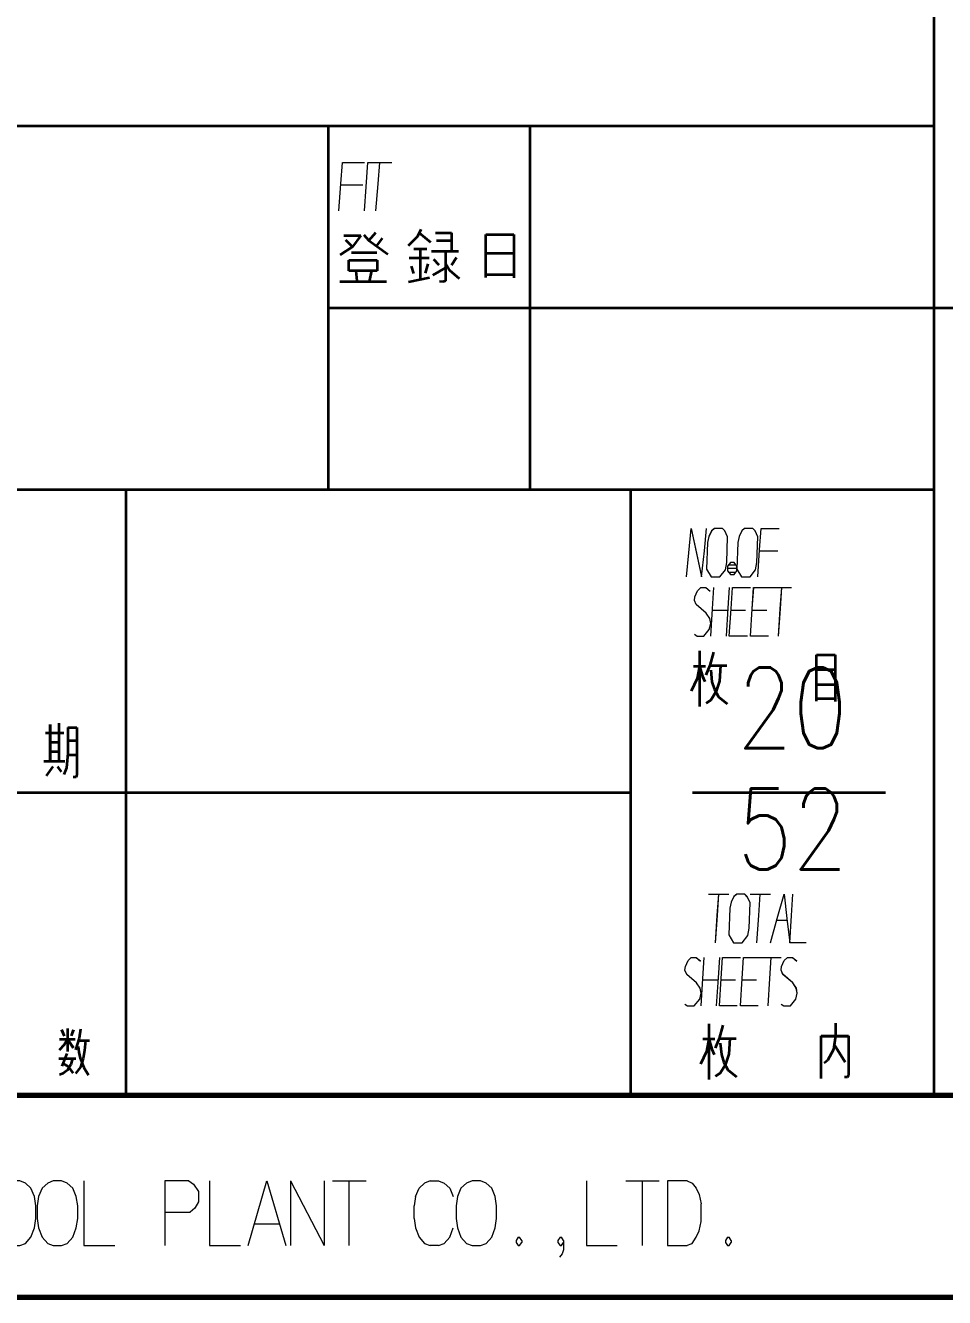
# Model space of a CAD drawing. Header units: millimetres. Extents: x 1333 to 104182, y -62616 to -5704.
# Drawn here: x 45139.5 to 45230.5, y -62590.8 to -62464.9 of the extents above; entities that cross this region are included whole.
import ezdxf
from ezdxf.enums import TextEntityAlignment as Align

# ---------------------------------------------------------------- set-up
doc = ezdxf.new("R2010")
doc.units = ezdxf.units.MM
doc.header["$LTSCALE"] = 0.5
for name, color, linetype in [('08', 1, 'Continuous'), ('11', 3, 'Continuous'), ('SHM_LABEL', 40, 'Continuous')]:
    doc.layers.add(name, color=color, linetype=linetype)
doc.styles.add('KAI', font='simplex.shx', dxfattribs={"width": 0.8, "bigfont": 'extfont.shx'})

# ---------------------------------------------------------------- blocks, each defined once
blk = doc.blocks.new('A$C32A078D3')
at = {"color": 7, "lineweight": 13}
for points in [[(-70.689, 5.774), (-70.965, 5.67), (-71.242, 5.412), (-71.415, 4.999), (-71.484, 4.535), (-71.484, 3.916), (-71.415, 3.451), (-71.242, 2.986), (-70.965, 2.677), (-70.689, 2.574), (-70.274, 2.574), (-69.997, 2.677), (-69.72, 2.986), (-69.548, 3.451), (-69.478, 3.916), (-69.478, 4.535), (-69.548, 4.999), (-69.72, 5.412), (-69.997, 5.67), (-70.274, 5.774)], [(-68.614, 5.774), (-68.891, 5.67), (-69.167, 5.412), (-69.34, 4.999), (-69.409, 4.535), (-69.409, 3.916), (-69.34, 3.451), (-69.167, 2.986), (-68.891, 2.677), (-68.614, 2.574), (-68.199, 2.574), (-67.922, 2.677), (-67.646, 2.986), (-67.473, 3.451), (-67.404, 3.916), (-67.404, 4.535), (-67.473, 4.999), (-67.646, 5.412), (-67.922, 5.67), (-68.199, 5.774)], [(-47.865, 5.774), (-48.142, 5.67), (-48.419, 5.412), (-48.592, 4.999), (-48.661, 4.535), (-48.661, 3.916), (-48.592, 3.451), (-48.419, 2.986), (-48.142, 2.677), (-47.865, 2.574), (-47.451, 2.574), (-47.174, 2.677), (-46.897, 2.986), (-46.724, 3.451), (-46.655, 3.916), (-46.655, 4.535), (-46.724, 4.999), (-46.897, 5.412), (-47.174, 5.67), (-47.451, 5.774)]]:
    blk.add_lwpolyline(points, close=True, dxfattribs=at)
for points in [[(-67.092, 5.774), (-67.092, 2.574), (-65.571, 2.574)], [(-61.905, 5.774), (-63.081, 5.774)], [(-63.081, 5.774), (-63.081, 2.574)], [(-61.905, 5.774), (-61.663, 5.619), (-61.421, 5.257), (-61.421, 4.741), (-61.594, 4.432), (-61.836, 4.225)], [(-60.868, 5.774), (-60.868, 2.574), (-59.346, 2.574)], [(-58.966, 2.574), (-58.032, 5.774), (-57.099, 2.574)], [(-56.856, 5.774), (-56.856, 2.574)], [(-56.856, 5.774), (-55.197, 2.574)], [(-55.197, 5.774), (-55.197, 2.574)], [(-54.782, 5.774), (-53.122, 5.774)], [(-53.952, 2.574), (-53.952, 5.774)], [(-50.494, 5.412), (-50.217, 5.67)], [(-49.94, 5.774), (-50.217, 5.67)], [(-49.94, 5.774), (-49.525, 5.774)], [(-49.525, 5.774), (-49.249, 5.67), (-48.972, 5.412), (-48.799, 4.999)], [(-42.194, 5.774), (-42.194, 2.574), (-40.673, 2.574)], [(-40.258, 5.774), (-38.598, 5.774)], [(-39.428, 2.574), (-39.428, 5.774)], [(-37.215, 5.774), (-38.183, 5.774), (-38.183, 2.574)], [(-37.215, 5.774), (-36.973, 5.67), (-36.765, 5.412), (-36.627, 5.103), (-36.523, 4.638)], [(-50.667, 4.999), (-50.494, 5.412)], [(-50.667, 4.999), (-50.736, 4.535)], [(-50.736, 3.916), (-50.736, 4.535)], [(-36.523, 3.761), (-36.523, 4.638)], [(-63.081, 4.225), (-61.836, 4.225)], [(-50.736, 3.916), (-50.667, 3.451)], [(-58.655, 3.657), (-57.41, 3.657)], [(-50.667, 3.451), (-50.494, 2.986)], [(-49.525, 2.574), (-49.249, 2.677), (-48.972, 2.986), (-48.799, 3.451)], [(-37.249, 2.574), (-36.973, 2.677), (-36.765, 2.986), (-36.627, 3.296), (-36.523, 3.761)], [(-50.494, 2.986), (-50.217, 2.677)], [(-50.217, 2.677), (-49.94, 2.574)], [(-49.525, 2.574), (-49.94, 2.574)], [(-45.583, 2.986), (-45.687, 2.832)], [(-45.687, 2.832), (-45.687, 2.728)], [(-45.687, 2.728), (-45.583, 2.574)], [(-45.583, 2.986), (-45.514, 2.986)], [(-45.583, 2.574), (-45.514, 2.574)], [(-45.41, 2.832), (-45.514, 2.986)], [(-45.514, 2.574), (-45.41, 2.728)], [(-45.41, 2.832), (-45.41, 2.728)], [(-43.508, 2.986), (-43.612, 2.832)], [(-43.612, 2.832), (-43.612, 2.728)], [(-43.612, 2.728), (-43.508, 2.574)], [(-43.508, 2.986), (-43.439, 2.986)], [(-43.508, 2.574), (-43.439, 2.574)], [(-43.335, 2.832), (-43.439, 2.986)], [(-43.439, 2.574), (-43.335, 2.728)], [(-43.335, 2.832), (-43.335, 2.367)], [(-38.183, 2.574), (-37.215, 2.574)], [(-35.209, 2.986), (-35.313, 2.832)], [(-35.313, 2.832), (-35.313, 2.728)], [(-35.313, 2.728), (-35.209, 2.574)], [(-35.209, 2.986), (-35.14, 2.986)], [(-35.209, 2.574), (-35.14, 2.574)], [(-35.036, 2.832), (-35.14, 2.986)], [(-35.14, 2.574), (-35.036, 2.728)], [(-35.036, 2.832), (-35.036, 2.728)], [(-43.335, 2.367), (-43.405, 2.161), (-43.543, 2.006)]]:
    blk.add_lwpolyline(points, dxfattribs=at)
blk = doc.blocks.new('999')
at = {"color": 7, "lineweight": 35}
for p, q in [((75849.98, -11451.12), (75849.98, -11913.12)), ((75849.98, -11769.12), (75474.98, -11769.12)), ((75759.98, -11796.12), (75854.48, -11796.12)), ((75804.98, -11823.12), (75475.51, -11823.12)), ((75729.98, -11913.12), (75729.98, -11823.12)), ((75804.98, -11913.12), (75804.98, -11823.12)), ((75684.98, -11868.12), (75804.98, -11868.12)), ((75894.98, -11913.12), (75114.98, -11913.12))]:
    blk.add_line(p, q, dxfattribs=at)
at = {"color": 7, "lineweight": 35, "ltscale": 0.45}
for p, q in [((75759.98, -11769.12), (75759.98, -11823.12)), ((75789.98, -11769.12), (75789.98, -11823.12))]:
    blk.add_line(p, q, dxfattribs=at)
at = {"color": 7, "lineweight": 35, "ltscale": 0.020947}
for p, q in [((75762.33, -11785.36), (75764.84, -11785.36)), ((75816.71, -11849.24), (75819.22, -11849.24)), ((75818.11, -11904.64), (75820.62, -11904.64))]:
    blk.add_line(p, q, dxfattribs=at)
at = {"color": 7, "lineweight": 35, "ltscale": 0.017522}
blk.add_line((75764.84, -11785.36), (75763.61, -11787.06), dxfattribs=at)
at = {"color": 7, "lineweight": 35, "ltscale": 0.008882}
blk.add_line((75765.31, -11785.28), (75766.03, -11786.08), dxfattribs=at)
at = {"color": 7, "lineweight": 35, "ltscale": 0.012369}
blk.add_line((75767.04, -11784.99), (75766.03, -11786.08), dxfattribs=at)
at = {"color": 7, "lineweight": 35, "ltscale": 0.009849}
blk.add_line((75773.77, -11784.47), (75773.25, -11785.53), dxfattribs=at)
at = {"color": 7, "lineweight": 35, "ltscale": 0.018018}
blk.add_line((75773.51, -11784.99), (75775.19, -11786.35), dxfattribs=at)
at = {"color": 7, "lineweight": 35, "ltscale": 0.019714}
blk.add_line((75775.93, -11784.99), (75778.3, -11784.99), dxfattribs=at)
at = {"color": 7, "lineweight": 35, "ltscale": 0.022021}
blk.add_line((75778.3, -11784.99), (75778.3, -11787.63), dxfattribs=at)
at = {"color": 7, "lineweight": 35, "ltscale": 0.052899}
blk.add_line((75783.4, -11791.58), (75783.4, -11785.23), dxfattribs=at)
at = {"color": 7, "lineweight": 35, "ltscale": 0.034705}
for p, q in [((75783.4, -11785.23), (75787.57, -11785.23)), ((75783.4, -11788), (75787.57, -11788)), ((75783.4, -11791.16), (75787.57, -11791.16))]:
    blk.add_line(p, q, dxfattribs=at)
at = {"color": 7, "lineweight": 35, "ltscale": 0.053516}
blk.add_line((75787.57, -11785.23), (75787.57, -11791.66), dxfattribs=at)
at = {"color": 7, "lineweight": 35, "ltscale": 0.018302}
blk.add_line((75763.61, -11787.06), (75761.76, -11788.25), dxfattribs=at)
at = {"color": 7, "lineweight": 35, "ltscale": 0.012214}
blk.add_line((75762.58, -11786.03), (75763.61, -11787.06), dxfattribs=at)
at = {"color": 7, "lineweight": 35, "ltscale": 0.029104}
blk.add_line((75766.03, -11786.08), (75768.84, -11788.15), dxfattribs=at)
at = {"color": 7, "lineweight": 35, "ltscale": 0.011868}
blk.add_line((75768.02, -11785.78), (75767.17, -11786.92), dxfattribs=at)
at = {"color": 7, "lineweight": 35, "ltscale": 0.015988}
blk.add_line((75773.25, -11785.53), (75771.89, -11786.89), dxfattribs=at)
at = {"color": 7, "lineweight": 35, "ltscale": 0.016016}
blk.add_line((75772.73, -11787.33), (75774.65, -11787.33), dxfattribs=at)
at = {"color": 7, "lineweight": 35, "ltscale": 0.037256}
blk.add_line((75773.64, -11787.33), (75773.64, -11791.81), dxfattribs=at)
at = {"color": 7, "lineweight": 35, "ltscale": 0.018274}
for p, q in [((75776.11, -11786.12), (75778.3, -11786.12)), ((75721.32, -11862.26), (75721.11, -11864.44))]:
    blk.add_line(p, q, dxfattribs=at)
at = {"color": 7, "lineweight": 35, "ltscale": 0.013379}
blk.add_line((75763.05, -11790.62), (75763.05, -11789.01), dxfattribs=at)
at = {"color": 7, "lineweight": 35, "ltscale": 0.03512}
for p, q in [((75763.05, -11789.01), (75767.26, -11789.01)), ((75767.26, -11790.59), (75763.05, -11790.59))]:
    blk.add_line(p, q, dxfattribs=at)
at = {"color": 7, "lineweight": 35, "ltscale": 0.031433}
blk.add_line((75763.44, -11787.88), (75767.21, -11787.88), dxfattribs=at)
at = {"color": 7, "lineweight": 35, "ltscale": 0.013174}
blk.add_line((75767.26, -11789.01), (75767.26, -11790.59), dxfattribs=at)
at = {"color": 7, "lineweight": 35, "ltscale": 0.024854}
blk.add_line((75772.02, -11788.69), (75775, -11788.69), dxfattribs=at)
at = {"color": 7, "lineweight": 35, "ltscale": 0.033472}
blk.add_line((75775.34, -11787.68), (75779.36, -11787.68), dxfattribs=at)
at = {"color": 7, "lineweight": 35, "ltscale": 0.009605}
blk.add_line((75775.64, -11788.87), (75776.43, -11789.71), dxfattribs=at)
at = {"color": 7, "lineweight": 35, "ltscale": 0.036639}
blk.add_line((75777.44, -11787.68), (75777.44, -11792.08), dxfattribs=at)
at = {"color": 7, "lineweight": 35, "ltscale": 0.011126}
blk.add_line((75779.04, -11788.64), (75778.3, -11789.76), dxfattribs=at)
at = {"color": 7, "lineweight": 35, "ltscale": 0.012615}
blk.add_line((75764.08, -11790.59), (75764.23, -11792.1), dxfattribs=at)
at = {"color": 7, "lineweight": 35, "ltscale": 0.013483}
blk.add_line((75766.45, -11790.59), (75766.1, -11792.18), dxfattribs=at)
at = {"color": 7, "lineweight": 35, "ltscale": 0.009505}
blk.add_line((75772.31, -11789.9), (75772.66, -11790.99), dxfattribs=at)
at = {"color": 7, "lineweight": 35, "ltscale": 0.012185}
blk.add_line((75774.8, -11789.56), (75774.41, -11790.97), dxfattribs=at)
at = {"color": 7, "lineweight": 35, "ltscale": 0.018228}
blk.add_line((75775.54, -11791.24), (75777.44, -11790.15), dxfattribs=at)
at = {"color": 7, "lineweight": 35, "ltscale": 0.010128}
blk.add_line((75777.44, -11789.46), (75778.03, -11790.52), dxfattribs=at)
at = {"color": 7, "lineweight": 35, "ltscale": 0.015901}
blk.add_line((75778.03, -11790.52), (75779.48, -11791.76), dxfattribs=at)
at = {"color": 7, "lineweight": 35, "ltscale": 0.057703}
blk.add_line((75761.72, -11792.18), (75768.64, -11792.18), dxfattribs=at)
at = {"color": 7, "lineweight": 35, "ltscale": 0.026672}
blk.add_line((75771.92, -11792.25), (75775.05, -11791.58), dxfattribs=at)
at = {"color": 7, "lineweight": 35, "ltscale": 0.004742}
blk.add_line((75777.09, -11792.25), (75776.53, -11792.2), dxfattribs=at)
at = {"color": 7, "lineweight": 35, "ltscale": 0.003221}
blk.add_line((75777.44, -11792.08), (75777.09, -11792.25), dxfattribs=at)
at = {"color": 7, "lineweight": 35, "ltscale": 0.375}
blk.add_line((75849.98, -11823.12), (75804.98, -11823.12), dxfattribs=at)
at = {"color": 7, "lineweight": 35, "ltscale": 0.068576}
for p, q in [((75815.15, -11847.08), (75815.15, -11855.31)), ((75816.55, -11902.48), (75816.55, -11910.71))]:
    blk.add_line(p, q, dxfattribs=at)
at = {"color": 7, "lineweight": 35, "ltscale": 0.017161}
blk.add_line((75817.24, -11847.25), (75816.71, -11849.24), dxfattribs=at)
at = {"color": 7, "lineweight": 35, "ltscale": 0.023145}
for p, q in [((75832.56, -11847.65), (75835.34, -11847.65)), ((75832.56, -11849.81), (75835.34, -11849.81)), ((75832.56, -11852.07), (75835.34, -11852.07)), ((75832.56, -11854.13), (75835.34, -11854.13))]:
    blk.add_line(p, q, dxfattribs=at)
at = {"color": 7, "lineweight": 35, "ltscale": 0.057181}
blk.add_line((75832.56, -11854.51), (75832.56, -11847.65), dxfattribs=at)
at = {"color": 7, "lineweight": 35, "ltscale": 0.057581}
blk.add_line((75835.34, -11847.65), (75835.34, -11854.56), dxfattribs=at)
at = {"color": 7, "lineweight": 35, "ltscale": 0.014966}
for p, q in [((75814.27, -11849.31), (75816.06, -11849.31)), ((75815.66, -11904.71), (75817.46, -11904.71))]:
    blk.add_line(p, q, dxfattribs=at)
at = {"color": 7, "lineweight": 35, "ltscale": 0.015843}
for p, q in [((75815.15, -11849.31), (75814.82, -11851.18)), ((75816.55, -11904.71), (75816.21, -11906.58))]:
    blk.add_line(p, q, dxfattribs=at)
at = {"color": 7, "lineweight": 35, "ltscale": 0.013344}
blk.add_line((75815.15, -11849.31), (75815.61, -11850.84), dxfattribs=at)
at = {"color": 7, "lineweight": 35, "ltscale": 0.012994}
blk.add_line((75816.71, -11849.24), (75816.11, -11850.68), dxfattribs=at)
at = {"color": 7, "lineweight": 35, "ltscale": 0.019431}
for p, q in [((75818.27, -11849.24), (75818.12, -11851.56)), ((75819.66, -11904.64), (75819.52, -11906.97))]:
    blk.add_line(p, q, dxfattribs=at)
at = {"color": 7, "lineweight": 35, "ltscale": 0.017255}
for p, q in [((75814.82, -11851.18), (75813.93, -11853.05)), ((75816.21, -11906.58), (75815.33, -11908.46))]:
    blk.add_line(p, q, dxfattribs=at)
at = {"color": 7, "lineweight": 35, "ltscale": 0.006882}
blk.add_line((75815.61, -11850.84), (75815.97, -11851.59), dxfattribs=at)
at = {"color": 7, "lineweight": 35, "ltscale": 0.014287}
blk.add_line((75816.83, -11849.93), (75817.02, -11851.64), dxfattribs=at)
at = {"color": 7, "lineweight": 35, "ltscale": 0.01408}
for p, q in [((75818.12, -11851.56), (75817.6, -11853.17)), ((75819.52, -11906.97), (75819, -11908.58))]:
    blk.add_line(p, q, dxfattribs=at)
at = {"color": 7, "lineweight": 35, "ltscale": 0.01189}
for p, q in [((75817.6, -11853.17), (75816.83, -11854.37)), ((75819, -11908.58), (75818.23, -11909.78))]:
    blk.add_line(p, q, dxfattribs=at)
at = {"color": 7, "lineweight": 35, "ltscale": 0.010301}
blk.add_line((75817.02, -11851.64), (75817.4, -11852.81), dxfattribs=at)
at = {"color": 7, "lineweight": 35, "ltscale": 0.010289}
for p, q in [((75817.4, -11852.81), (75818, -11853.89)), ((75818.8, -11908.22), (75819.4, -11909.3))]:
    blk.add_line(p, q, dxfattribs=at)
at = {"color": 7, "lineweight": 35, "ltscale": 0.006873}
for p, q in [((75816.83, -11854.37), (75816.16, -11854.85)), ((75818.23, -11909.78), (75817.56, -11910.26))]:
    blk.add_line(p, q, dxfattribs=at)
at = {"color": 7, "lineweight": 35, "ltscale": 0.013902}
for p, q in [((75818, -11853.89), (75819.3, -11854.95)), ((75819.4, -11909.3), (75820.69, -11910.35))]:
    blk.add_line(p, q, dxfattribs=at)
at = {"color": 7, "lineweight": 35, "ltscale": 0.045142}
blk.add_line((75718.65, -11857.99), (75718.65, -11863.41), dxfattribs=at)
at = {"color": 7, "lineweight": 35, "ltscale": 0.046893}
blk.add_line((75719.98, -11857.81), (75719.98, -11863.44), dxfattribs=at)
at = {"color": 7, "lineweight": 35, "ltscale": 0.011035}
for p, q in [((75721.32, -11858.44), (75722.64, -11858.44)), ((75721.32, -11860.38), (75722.64, -11860.38))]:
    blk.add_line(p, q, dxfattribs=at)
at = {"color": 7, "lineweight": 35, "ltscale": 0.031802}
blk.add_line((75721.32, -11858.44), (75721.32, -11862.26), dxfattribs=at)
at = {"color": 7, "lineweight": 35, "ltscale": 0.058078}
blk.add_line((75722.64, -11858.44), (75722.64, -11865.41), dxfattribs=at)
at = {"color": 7, "lineweight": 35, "ltscale": 0.022729}
blk.add_line((75717.98, -11859.23), (75720.7, -11859.23), dxfattribs=at)
at = {"color": 7, "lineweight": 35, "ltscale": 0.011023}
for p, q in [((75718.65, -11860.62), (75719.98, -11860.62)), ((75718.65, -11862.02), (75719.98, -11862.02))]:
    blk.add_line(p, q, dxfattribs=at)
at = {"color": 7, "lineweight": 35, "ltscale": 0.011206}
blk.add_line((75721.29, -11862.48), (75722.64, -11862.48), dxfattribs=at)
at = {"color": 7, "lineweight": 35, "ltscale": 0.025818}
blk.add_line((75717.75, -11863.44), (75720.85, -11863.44), dxfattribs=at)
at = {"color": 7, "lineweight": 35, "ltscale": 0.014197}
blk.add_line((75719.07, -11864.23), (75718.09, -11865.62), dxfattribs=at)
at = {"color": 7, "lineweight": 35, "ltscale": 0.007705}
blk.add_line((75719.75, -11864.26), (75720.3, -11865.01), dxfattribs=at)
at = {"color": 7, "lineweight": 35, "ltscale": 0.008758}
blk.add_line((75721.11, -11864.44), (75720.7, -11865.41), dxfattribs=at)
at = {"color": 7, "lineweight": 35, "ltscale": 0.003796}
blk.add_line((75722.53, -11865.82), (75722.07, -11865.82), dxfattribs=at)
at = {"color": 7, "lineweight": 35, "ltscale": 0.003533}
blk.add_line((75722.64, -11865.41), (75722.53, -11865.82), dxfattribs=at)
at = {"color": 7, "lineweight": 35, "ltscale": 0.239099}
blk.add_line((75814.11, -11868.12), (75842.8, -11868.12), dxfattribs=at)
at = {"color": 7, "lineweight": 35, "ltscale": 0.016013}
blk.add_line((75835.39, -11902.35), (75835.39, -11904.27), dxfattribs=at)
at = {"color": 7, "lineweight": 35, "ltscale": 0.008164}
blk.add_line((75720.35, -11903.33), (75720.74, -11904.23), dxfattribs=at)
at = {"color": 7, "lineweight": 35, "ltscale": 0.028311}
blk.add_line((75721.25, -11903.17), (75721.25, -11906.57), dxfattribs=at)
at = {"color": 7, "lineweight": 35, "ltscale": 0.0079}
blk.add_line((75722.12, -11903.36), (75721.78, -11904.24), dxfattribs=at)
at = {"color": 7, "lineweight": 35, "ltscale": 0.011243}
blk.add_line((75723.18, -11903.26), (75722.98, -11904.6), dxfattribs=at)
at = {"color": 7, "lineweight": 35, "ltscale": 0.017167}
blk.add_line((75818.63, -11902.65), (75818.11, -11904.64), dxfattribs=at)
at = {"color": 7, "lineweight": 35, "ltscale": 0.034058}
blk.add_line((75833.23, -11904.27), (75837.32, -11904.27), dxfattribs=at)
at = {"color": 7, "lineweight": 35, "ltscale": 0.052502}
blk.add_line((75833.23, -11910.57), (75833.23, -11904.27), dxfattribs=at)
at = {"color": 7, "lineweight": 35, "ltscale": 0.017097}
blk.add_line((75835.39, -11904.27), (75835.06, -11906.29), dxfattribs=at)
at = {"color": 7, "lineweight": 35, "ltscale": 0.048779}
blk.add_line((75837.32, -11904.27), (75837.32, -11910.12), dxfattribs=at)
at = {"color": 7, "lineweight": 35, "ltscale": 0.009044}
blk.add_line((75720.77, -11905.58), (75720.03, -11906.37), dxfattribs=at)
at = {"color": 7, "lineweight": 35, "ltscale": 0.019482}
blk.add_line((75720.07, -11904.74), (75722.41, -11904.74), dxfattribs=at)
at = {"color": 7, "lineweight": 35, "ltscale": 0.008049}
blk.add_line((75721.25, -11904.74), (75720.77, -11905.58), dxfattribs=at)
at = {"color": 7, "lineweight": 35, "ltscale": 0.012939}
blk.add_line((75721.25, -11904.74), (75722.12, -11906.03), dxfattribs=at)
at = {"color": 7, "lineweight": 35, "ltscale": 0.015129}
blk.add_line((75722.98, -11904.6), (75722.46, -11906.34), dxfattribs=at)
at = {"color": 7, "lineweight": 35, "ltscale": 0.007281}
blk.add_line((75722.84, -11905.82), (75722.94, -11906.69), dxfattribs=at)
at = {"color": 7, "lineweight": 35, "ltscale": 0.01366}
blk.add_line((75722.88, -11904.95), (75724.52, -11904.95), dxfattribs=at)
at = {"color": 7, "lineweight": 35, "ltscale": 0.012385}
blk.add_line((75723.93, -11904.95), (75723.77, -11906.43), dxfattribs=at)
at = {"color": 7, "lineweight": 35, "ltscale": 0.013341}
blk.add_line((75816.55, -11904.71), (75817, -11906.25), dxfattribs=at)
at = {"color": 7, "lineweight": 35, "ltscale": 0.006887}
blk.add_line((75817, -11906.25), (75817.36, -11906.99), dxfattribs=at)
at = {"color": 7, "lineweight": 35, "ltscale": 0.012989}
blk.add_line((75818.11, -11904.64), (75817.51, -11906.08), dxfattribs=at)
at = {"color": 7, "lineweight": 35, "ltscale": 0.014284}
blk.add_line((75818.23, -11905.34), (75818.42, -11907.04), dxfattribs=at)
at = {"color": 7, "lineweight": 35, "ltscale": 0.015369}
blk.add_line((75835.06, -11906.29), (75834.21, -11907.93), dxfattribs=at)
at = {"color": 7, "lineweight": 35, "ltscale": 0.025794}
blk.add_line((75835.18, -11905.54), (75836.82, -11908.17), dxfattribs=at)
at = {"color": 7, "lineweight": 35, "ltscale": 0.021021}
blk.add_line((75719.95, -11907.62), (75722.47, -11907.62), dxfattribs=at)
at = {"color": 7, "lineweight": 35, "ltscale": 0.017013}
blk.add_line((75721.16, -11906.85), (75720.43, -11908.76), dxfattribs=at)
at = {"color": 7, "lineweight": 35, "ltscale": 0.007527}
blk.add_line((75721.99, -11907.62), (75721.75, -11908.49), dxfattribs=at)
at = {"color": 7, "lineweight": 35, "ltscale": 0.007429}
blk.add_line((75722.94, -11906.69), (75723.14, -11907.56), dxfattribs=at)
at = {"color": 7, "lineweight": 35, "ltscale": 0.012408}
blk.add_line((75723.14, -11907.56), (75723.7, -11908.94), dxfattribs=at)
at = {"color": 7, "lineweight": 35, "ltscale": 0.011169}
blk.add_line((75723.56, -11907.61), (75723.18, -11908.9), dxfattribs=at)
at = {"color": 7, "lineweight": 35, "ltscale": 0.009991}
blk.add_line((75723.77, -11906.43), (75723.56, -11907.61), dxfattribs=at)
at = {"color": 7, "lineweight": 35, "ltscale": 0.010304}
blk.add_line((75818.42, -11907.04), (75818.8, -11908.22), dxfattribs=at)
at = {"color": 7, "lineweight": 35, "ltscale": 0.005232}
blk.add_line((75834.21, -11907.93), (75833.71, -11908.3), dxfattribs=at)
at = {"color": 7, "lineweight": 35, "ltscale": 0.004694}
blk.add_line((75720.58, -11909.86), (75720.06, -11910.06), dxfattribs=at)
at = {"color": 7, "lineweight": 35, "ltscale": 0.007101}
blk.add_line((75721.27, -11909.35), (75720.58, -11909.86), dxfattribs=at)
at = {"color": 7, "lineweight": 35, "ltscale": 0.007352}
blk.add_line((75720.59, -11908.33), (75721.33, -11908.82), dxfattribs=at)
at = {"color": 7, "lineweight": 35, "ltscale": 0.00816}
blk.add_line((75721.75, -11908.49), (75721.27, -11909.35), dxfattribs=at)
at = {"color": 7, "lineweight": 35, "ltscale": 0.009949}
blk.add_line((75721.33, -11908.82), (75722.05, -11909.76), dxfattribs=at)
at = {"color": 7, "lineweight": 35, "ltscale": 0.010044}
blk.add_line((75723.18, -11908.9), (75722.46, -11909.86), dxfattribs=at)
at = {"color": 7, "lineweight": 35, "ltscale": 0.011303}
blk.add_line((75723.7, -11908.94), (75724.39, -11910.11), dxfattribs=at)
at = {"color": 7, "lineweight": 35, "ltscale": 0.002398}
blk.add_line((75837.32, -11910.12), (75837.18, -11910.37), dxfattribs=at)
at = {"color": 7, "lineweight": 35, "ltscale": 0.003748}
blk.add_line((75837.18, -11910.37), (75836.73, -11910.37), dxfattribs=at)
at = {"color": 7, "lineweight": 70}
for p, q in [((75894.98, -11913.12), (73476.98, -11913.12)), ((75924.98, -11943.12), (73401.98, -11943.12))]:
    blk.add_line(p, q, dxfattribs=at)
at = {"color": 7, "lineweight": 35, "ltscale": 0.175}
blk.add_line((75849.98, -11913.12), (75870.98, -11913.12), dxfattribs=at)
at = {"color": 7, "lineweight": 13}
for points in [[(75761.57, -11781.72), (75761.89, -11777.67), (75762.14, -11774.52), (75765.38, -11774.52)], [(75765.38, -11781.72), (75765.63, -11778.12), (75765.87, -11774.52)], [(75765.87, -11774.52), (75769.44, -11774.52)], [(75767.09, -11781.72), (75767.41, -11777.67), (75767.66, -11774.52)], [(75761.89, -11777.85), (75765.14, -11777.85)], [(75813.24, -11836.08), (75813.58, -11832.48), (75813.92, -11828.88), (75814.73, -11832.57), (75815.48, -11836.08), (75815.89, -11832.21), (75816.23, -11828.88)], [(75823.84, -11836.08), (75824.11, -11832.03), (75824.31, -11828.88), (75827.03, -11828.88)], [(75824.11, -11832.21), (75826.83, -11832.21)], [(75819.49, -11834.28), (75820.58, -11834.28)], [(75820.71, -11834.82), (75819.35, -11834.82)], [(75819.49, -11835.36), (75820.58, -11835.36)], [(75814.41, -11844.6), (75814.81, -11844.87), (75815.82, -11844.87), (75816.63, -11843.88), (75816.83, -11842.98), (75816.7, -11842.26), (75816.16, -11841.45), (75814.68, -11840.19), (75814.41, -11839.56), (75814.48, -11839.02), (75814.88, -11838.12), (75815.35, -11837.67), (75816.09, -11837.67), (75816.76, -11838.21)], [(75816.83, -11844.87), (75817.1, -11840.82), (75817.3, -11837.67)], [(75819.59, -11837.67), (75819.39, -11840.73), (75819.12, -11844.87)], [(75822.28, -11844.87), (75819.59, -11844.87), (75819.86, -11840.82), (75820.06, -11837.67), (75822.75, -11837.67)], [(75825.44, -11844.87), (75822.75, -11844.87), (75823.02, -11840.82), (75823.22, -11837.67), (75825.91, -11837.67)], [(75825.91, -11837.67), (75828.86, -11837.67)], [(75826.92, -11844.87), (75827.18, -11840.82), (75827.39, -11837.67)], [(75817.1, -11841), (75819.39, -11841)], [(75819.86, -11841), (75822.01, -11841)], [(75823.02, -11841), (75825.17, -11841)], [(75816.52, -11883.21), (75819.53, -11883.21)], [(75817.55, -11890.41), (75817.82, -11886.36), (75818.03, -11883.21)], [(75822.68, -11883.21), (75825.7, -11883.21)], [(75823.71, -11890.41), (75823.98, -11886.36), (75824.19, -11883.21)], [(75825.7, -11890.41), (75826.72, -11886.81), (75827.75, -11883.21), (75828.16, -11886.81), (75828.57, -11890.41)], [(75831.04, -11890.41), (75828.57, -11890.41), (75828.85, -11886.36), (75829.05, -11883.21)], [(75826.66, -11887.08), (75828.16, -11887.08)], [(75813, -11899.52), (75813.4, -11899.79), (75814.4, -11899.79), (75815.2, -11898.8), (75815.4, -11897.9), (75815.26, -11897.18), (75814.73, -11896.37), (75813.27, -11895.11), (75813, -11894.48), (75813.07, -11893.94), (75813.47, -11893.04), (75813.93, -11892.59), (75814.67, -11892.59), (75815.33, -11893.13)], [(75815.4, -11899.79), (75815.66, -11895.74), (75815.86, -11892.59)], [(75818.12, -11892.59), (75817.92, -11895.65), (75817.66, -11899.79)], [(75820.78, -11899.79), (75818.12, -11899.79), (75818.39, -11895.74), (75818.59, -11892.59), (75821.25, -11892.59)], [(75823.91, -11899.79), (75821.25, -11899.79), (75821.52, -11895.74), (75821.72, -11892.59), (75824.38, -11892.59)], [(75824.38, -11892.59), (75827.3, -11892.59)], [(75825.37, -11899.79), (75825.64, -11895.74), (75825.84, -11892.59)], [(75827.3, -11899.52), (75827.7, -11899.79), (75828.7, -11899.79), (75829.5, -11898.8), (75829.7, -11897.9), (75829.56, -11897.18), (75829.03, -11896.37), (75827.57, -11895.11), (75827.3, -11894.48), (75827.37, -11893.94), (75827.77, -11893.04), (75828.23, -11892.59), (75828.97, -11892.59), (75829.63, -11893.13)], [(75815.66, -11895.92), (75817.92, -11895.92)], [(75818.39, -11895.92), (75820.52, -11895.92)], [(75821.52, -11895.92), (75823.64, -11895.92)]]:
    blk.add_lwpolyline(points, dxfattribs=at)
for points in [[(75818.2, -11836.08), (75819.01, -11835), (75819.22, -11833.92), (75819.35, -11830.14), (75818.95, -11829.24), (75818.61, -11828.88), (75817.38, -11828.88), (75816.98, -11829.24), (75816.57, -11830.05), (75816.36, -11830.95), (75816.23, -11834.91), (75816.91, -11836.08)], [(75822.68, -11836.08), (75823.5, -11835), (75823.7, -11833.92), (75823.84, -11830.14), (75823.43, -11829.24), (75823.09, -11828.88), (75821.87, -11828.88), (75821.46, -11829.24), (75821.05, -11830.05), (75820.85, -11830.95), (75820.71, -11834.91), (75821.39, -11836.08)], [(75819.76, -11835.72), (75820.31, -11835.72), (75820.71, -11835.18), (75820.71, -11834.46), (75820.31, -11833.92), (75819.76, -11833.92), (75819.35, -11834.46), (75819.35, -11835.18)], [(75821.52, -11890.41), (75822.34, -11889.33), (75822.55, -11888.25), (75822.68, -11884.47), (75822.27, -11883.57), (75821.93, -11883.21), (75820.7, -11883.21), (75820.29, -11883.57), (75819.87, -11884.38), (75819.67, -11885.28), (75819.53, -11889.24), (75820.22, -11890.41)]]:
    blk.add_lwpolyline(points, close=True, dxfattribs=at)

msp = doc.modelspace()

# ---------------------------------------------------------------- linework, layer by layer
at = {"color": 7, "lineweight": 35}
for p, q in [((45229.462, -62262.825), (45229.462, -62570.825)), ((45229.462, -62474.825), (44979.462, -62474.825)), ((45169.462, -62492.825), (45232.462, -62492.825)), ((45199.462, -62510.825), (44979.819, -62510.825)), ((45149.462, -62570.825), (45149.462, -62510.825)), ((45199.462, -62570.825), (45199.462, -62510.825)), ((45119.462, -62540.825), (45199.462, -62540.825)), ((45259.462, -62570.825), (44739.462, -62570.825))]:
    msp.add_line(p, q, dxfattribs=at)
at = {"color": 7, "lineweight": 35, "ltscale": 0.45}
for p, q in [((45169.462, -62474.825), (45169.462, -62510.825)), ((45189.462, -62474.825), (45189.462, -62510.825))]:
    msp.add_line(p, q, dxfattribs=at)
at = {"color": 7, "lineweight": 35, "ltscale": 0.375}
msp.add_line((45229.462, -62510.825), (45199.462, -62510.825), dxfattribs=at)
at = {"color": 7, "lineweight": 35, "ltscale": 0.068576}
for p, q in [((45206.247, -62526.796), (45206.247, -62532.283)), ((45207.177, -62563.733), (45207.177, -62569.219))]:
    msp.add_line(p, q, dxfattribs=at)
at = {"color": 7, "lineweight": 35, "ltscale": 0.017161}
msp.add_line((45207.634, -62526.909), (45207.284, -62528.236), dxfattribs=at)
at = {"color": 7, "lineweight": 35, "ltscale": 0.014966}
for p, q in [((45205.656, -62528.284), (45206.853, -62528.284)), ((45206.586, -62565.221), (45207.784, -62565.221))]:
    msp.add_line(p, q, dxfattribs=at)
at = {"color": 7, "lineweight": 35, "ltscale": 0.015843}
for p, q in [((45206.247, -62528.284), (45206.023, -62529.532)), ((45207.177, -62565.221), (45206.954, -62566.468))]:
    msp.add_line(p, q, dxfattribs=at)
at = {"color": 7, "lineweight": 35, "ltscale": 0.013344}
msp.add_line((45206.247, -62528.284), (45206.549, -62529.308), dxfattribs=at)
at = {"color": 7, "lineweight": 35, "ltscale": 0.012994}
msp.add_line((45207.284, -62528.236), (45206.884, -62529.196), dxfattribs=at)
at = {"color": 7, "lineweight": 35, "ltscale": 0.020947}
for p, q in [((45207.284, -62528.236), (45208.96, -62528.236)), ((45208.214, -62565.173), (45209.89, -62565.173))]:
    msp.add_line(p, q, dxfattribs=at)
at = {"color": 7, "lineweight": 35, "ltscale": 0.019431}
for p, q in [((45208.321, -62528.236), (45208.225, -62529.787)), ((45209.252, -62565.173), (45209.156, -62566.724))]:
    msp.add_line(p, q, dxfattribs=at)
at = {"color": 7, "lineweight": 35, "ltscale": 0.023145}
for p, q in [((45217.849, -62527.18), (45219.701, -62527.18)), ((45217.849, -62528.62), (45219.701, -62528.62)), ((45217.849, -62530.123), (45219.701, -62530.123)), ((45217.849, -62531.499), (45219.701, -62531.499))]:
    msp.add_line(p, q, dxfattribs=at)
at = {"color": 7, "lineweight": 35, "ltscale": 0.057181}
msp.add_line((45217.849, -62531.755), (45217.849, -62527.18), dxfattribs=at)
at = {"color": 7, "lineweight": 35, "ltscale": 0.057581}
msp.add_line((45219.701, -62527.18), (45219.701, -62531.787), dxfattribs=at)
at = {"color": 7, "lineweight": 35, "ltscale": 0.017255}
for p, q in [((45206.023, -62529.532), (45205.432, -62530.779)), ((45206.954, -62566.468), (45206.363, -62567.716))]:
    msp.add_line(p, q, dxfattribs=at)
at = {"color": 7, "lineweight": 35, "ltscale": 0.006882}
msp.add_line((45206.549, -62529.308), (45206.789, -62529.804), dxfattribs=at)
at = {"color": 7, "lineweight": 35, "ltscale": 0.014287}
msp.add_line((45207.364, -62528.7), (45207.492, -62529.836), dxfattribs=at)
at = {"color": 7, "lineweight": 35, "ltscale": 0.01189}
for p, q in [((45207.879, -62530.859), (45207.364, -62531.659)), ((45208.81, -62567.796), (45208.294, -62568.596))]:
    msp.add_line(p, q, dxfattribs=at)
at = {"color": 7, "lineweight": 35, "ltscale": 0.010301}
msp.add_line((45207.492, -62529.836), (45207.747, -62530.619), dxfattribs=at)
at = {"color": 7, "lineweight": 35, "ltscale": 0.010289}
for p, q in [((45207.747, -62530.619), (45208.146, -62531.339)), ((45208.677, -62567.556), (45209.077, -62568.276))]:
    msp.add_line(p, q, dxfattribs=at)
at = {"color": 7, "lineweight": 35, "ltscale": 0.01408}
for p, q in [((45208.225, -62529.787), (45207.879, -62530.859)), ((45209.156, -62566.724), (45208.81, -62567.796))]:
    msp.add_line(p, q, dxfattribs=at)
at = {"color": 7, "lineweight": 35, "ltscale": 0.006873}
for p, q in [((45207.364, -62531.659), (45206.917, -62531.979)), ((45208.294, -62568.596), (45207.847, -62568.915))]:
    msp.add_line(p, q, dxfattribs=at)
at = {"color": 7, "lineweight": 35, "ltscale": 0.013902}
for p, q in [((45208.146, -62531.339), (45209.007, -62532.043)), ((45209.077, -62568.276), (45209.938, -62568.979))]:
    msp.add_line(p, q, dxfattribs=at)
at = {"color": 7, "lineweight": 35, "ltscale": 0.045142}
msp.add_line((45141.913, -62534.071), (45141.913, -62537.682), dxfattribs=at)
at = {"color": 7, "lineweight": 35, "ltscale": 0.046893}
msp.add_line((45142.794, -62533.952), (45142.794, -62537.704), dxfattribs=at)
at = {"color": 7, "lineweight": 35, "ltscale": 0.011035}
for p, q in [((45143.687, -62534.373), (45144.57, -62534.373)), ((45143.687, -62535.667), (45144.57, -62535.667))]:
    msp.add_line(p, q, dxfattribs=at)
at = {"color": 7, "lineweight": 35, "ltscale": 0.031802}
msp.add_line((45143.687, -62534.373), (45143.687, -62536.917), dxfattribs=at)
at = {"color": 7, "lineweight": 35, "ltscale": 0.058078}
msp.add_line((45144.57, -62534.373), (45144.57, -62539.019), dxfattribs=at)
at = {"color": 7, "lineweight": 35, "ltscale": 0.022729}
msp.add_line((45141.46, -62534.901), (45143.279, -62534.901), dxfattribs=at)
at = {"color": 7, "lineweight": 35, "ltscale": 0.011023}
for p, q in [((45141.913, -62535.828), (45142.794, -62535.828)), ((45141.913, -62536.755), (45142.794, -62536.755))]:
    msp.add_line(p, q, dxfattribs=at)
at = {"color": 7, "lineweight": 35, "ltscale": 0.018274}
msp.add_line((45143.687, -62536.917), (45143.548, -62538.372), dxfattribs=at)
at = {"color": 7, "lineweight": 35, "ltscale": 0.011206}
msp.add_line((45143.673, -62537.066), (45144.57, -62537.066), dxfattribs=at)
at = {"color": 7, "lineweight": 35, "ltscale": 0.025818}
msp.add_line((45141.31, -62537.704), (45143.376, -62537.704), dxfattribs=at)
at = {"color": 7, "lineweight": 35, "ltscale": 0.014197}
msp.add_line((45142.193, -62538.232), (45141.537, -62539.159), dxfattribs=at)
at = {"color": 7, "lineweight": 35, "ltscale": 0.007705}
msp.add_line((45142.644, -62538.254), (45143.01, -62538.75), dxfattribs=at)
at = {"color": 7, "lineweight": 35, "ltscale": 0.008758}
msp.add_line((45143.548, -62538.372), (45143.279, -62539.019), dxfattribs=at)
at = {"color": 7, "lineweight": 35, "ltscale": 0.003796}
msp.add_line((45144.497, -62539.292), (45144.193, -62539.292), dxfattribs=at)
at = {"color": 7, "lineweight": 35, "ltscale": 0.003533}
msp.add_line((45144.57, -62539.019), (45144.497, -62539.292), dxfattribs=at)
at = {"color": 7, "lineweight": 35, "ltscale": 0.239099}
msp.add_line((45205.551, -62540.825), (45224.679, -62540.825), dxfattribs=at)
at = {"color": 7, "lineweight": 35, "ltscale": 0.016013}
msp.add_line((45219.736, -62563.642), (45219.736, -62564.923), dxfattribs=at)
at = {"color": 7, "lineweight": 35, "ltscale": 0.008164}
msp.add_line((45143.045, -62564.296), (45143.303, -62564.896), dxfattribs=at)
at = {"color": 7, "lineweight": 35, "ltscale": 0.028311}
msp.add_line((45143.644, -62564.193), (45143.644, -62566.458), dxfattribs=at)
at = {"color": 7, "lineweight": 35, "ltscale": 0.0079}
msp.add_line((45144.222, -62564.317), (45143.995, -62564.907), dxfattribs=at)
at = {"color": 7, "lineweight": 35, "ltscale": 0.011243}
msp.add_line((45144.933, -62564.255), (45144.799, -62565.144), dxfattribs=at)
at = {"color": 7, "lineweight": 35, "ltscale": 0.017167}
msp.add_line((45208.566, -62563.845), (45208.214, -62565.173), dxfattribs=at)
at = {"color": 7, "lineweight": 35, "ltscale": 0.009044}
msp.add_line((45143.324, -62565.796), (45142.829, -62566.324), dxfattribs=at)
at = {"color": 7, "lineweight": 35, "ltscale": 0.019482}
msp.add_line((45142.859, -62565.237), (45144.418, -62565.237), dxfattribs=at)
at = {"color": 7, "lineweight": 35, "ltscale": 0.008049}
msp.add_line((45143.644, -62565.237), (45143.324, -62565.796), dxfattribs=at)
at = {"color": 7, "lineweight": 35, "ltscale": 0.012939}
msp.add_line((45143.644, -62565.237), (45144.222, -62566.096), dxfattribs=at)
at = {"color": 7, "lineweight": 35, "ltscale": 0.015129}
msp.add_line((45144.799, -62565.144), (45144.449, -62566.303), dxfattribs=at)
at = {"color": 7, "lineweight": 35, "ltscale": 0.007281}
msp.add_line((45144.707, -62565.962), (45144.769, -62566.541), dxfattribs=at)
at = {"color": 7, "lineweight": 35, "ltscale": 0.01366}
msp.add_line((45144.728, -62565.379), (45145.821, -62565.379), dxfattribs=at)
at = {"color": 7, "lineweight": 35, "ltscale": 0.012385}
msp.add_line((45145.429, -62565.379), (45145.326, -62566.365), dxfattribs=at)
at = {"color": 7, "lineweight": 35, "ltscale": 0.013341}
msp.add_line((45207.177, -62565.221), (45207.48, -62566.244), dxfattribs=at)
at = {"color": 7, "lineweight": 35, "ltscale": 0.012989}
msp.add_line((45208.214, -62565.173), (45207.816, -62566.132), dxfattribs=at)
at = {"color": 7, "lineweight": 35, "ltscale": 0.014284}
msp.add_line((45208.294, -62565.637), (45208.422, -62566.772), dxfattribs=at)
at = {"color": 7, "lineweight": 35, "ltscale": 0.034058}
msp.add_line((45218.299, -62564.923), (45221.024, -62564.923), dxfattribs=at)
at = {"color": 7, "lineweight": 35, "ltscale": 0.052502}
msp.add_line((45218.299, -62569.123), (45218.299, -62564.923), dxfattribs=at)
at = {"color": 7, "lineweight": 35, "ltscale": 0.017097}
msp.add_line((45219.736, -62564.923), (45219.518, -62566.273), dxfattribs=at)
at = {"color": 7, "lineweight": 35, "ltscale": 0.025794}
msp.add_line((45219.599, -62565.771), (45220.687, -62567.525), dxfattribs=at)
at = {"color": 7, "lineweight": 35, "ltscale": 0.048779}
msp.add_line((45221.024, -62564.923), (45221.024, -62568.825), dxfattribs=at)
at = {"color": 7, "lineweight": 35, "ltscale": 0.021021}
msp.add_line((45142.777, -62567.161), (45144.459, -62567.161), dxfattribs=at)
at = {"color": 7, "lineweight": 35, "ltscale": 0.017013}
msp.add_line((45143.582, -62566.644), (45143.097, -62567.916), dxfattribs=at)
at = {"color": 7, "lineweight": 35, "ltscale": 0.007527}
msp.add_line((45144.139, -62567.161), (45143.974, -62567.74), dxfattribs=at)
at = {"color": 7, "lineweight": 35, "ltscale": 0.007429}
msp.add_line((45144.769, -62566.541), (45144.903, -62567.12), dxfattribs=at)
at = {"color": 7, "lineweight": 35, "ltscale": 0.012408}
msp.add_line((45144.903, -62567.12), (45145.274, -62568.04), dxfattribs=at)
at = {"color": 7, "lineweight": 35, "ltscale": 0.011169}
msp.add_line((45145.181, -62567.151), (45144.933, -62568.009), dxfattribs=at)
at = {"color": 7, "lineweight": 35, "ltscale": 0.009991}
msp.add_line((45145.326, -62566.365), (45145.181, -62567.151), dxfattribs=at)
at = {"color": 7, "lineweight": 35, "ltscale": 0.006887}
msp.add_line((45207.48, -62566.244), (45207.72, -62566.74), dxfattribs=at)
at = {"color": 7, "lineweight": 35, "ltscale": 0.010304}
msp.add_line((45208.422, -62566.772), (45208.677, -62567.556), dxfattribs=at)
at = {"color": 7, "lineweight": 35, "ltscale": 0.005232}
msp.add_line((45218.954, -62567.366), (45218.617, -62567.614), dxfattribs=at)
at = {"color": 7, "lineweight": 35, "ltscale": 0.015369}
msp.add_line((45219.518, -62566.273), (45218.954, -62567.366), dxfattribs=at)
at = {"color": 7, "lineweight": 35, "ltscale": 0.004694}
msp.add_line((45143.2, -62568.65), (45142.849, -62568.785), dxfattribs=at)
at = {"color": 7, "lineweight": 35, "ltscale": 0.007101}
msp.add_line((45143.654, -62568.309), (45143.2, -62568.65), dxfattribs=at)
at = {"color": 7, "lineweight": 35, "ltscale": 0.007352}
msp.add_line((45143.206, -62567.631), (45143.695, -62567.958), dxfattribs=at)
at = {"color": 7, "lineweight": 35, "ltscale": 0.00816}
msp.add_line((45143.974, -62567.74), (45143.654, -62568.309), dxfattribs=at)
at = {"color": 7, "lineweight": 35, "ltscale": 0.009949}
msp.add_line((45143.695, -62567.958), (45144.18, -62568.588), dxfattribs=at)
at = {"color": 7, "lineweight": 35, "ltscale": 0.010044}
msp.add_line((45144.933, -62568.009), (45144.449, -62568.65), dxfattribs=at)
at = {"color": 7, "lineweight": 35, "ltscale": 0.011303}
msp.add_line((45145.274, -62568.04), (45145.739, -62568.816), dxfattribs=at)
at = {"color": 7, "lineweight": 35, "ltscale": 0.003748}
msp.add_line((45220.928, -62568.992), (45220.628, -62568.992), dxfattribs=at)
at = {"color": 7, "lineweight": 35, "ltscale": 0.002398}
msp.add_line((45221.024, -62568.825), (45220.928, -62568.992), dxfattribs=at)
at = {"color": 7, "lineweight": 70}
for p, q in [((45259.462, -62570.825), (43647.462, -62570.825)), ((45279.462, -62590.825), (43597.462, -62590.825))]:
    msp.add_line(p, q, dxfattribs=at)
at = {"color": 7, "lineweight": 35, "ltscale": 0.175}
msp.add_line((45229.462, -62570.825), (45243.462, -62570.825), dxfattribs=at)
at = {"color": 3}
msp.add_lwpolyline([(43597.462, -61402.825), (45279.462, -61402.825), (45279.462, -62590.825), (43597.462, -62590.825)], close=True, dxfattribs=at)
at = {"color": 7, "lineweight": 13}
for points in [[(45204.969, -62519.467), (45205.196, -62517.067), (45205.422, -62514.667), (45205.966, -62517.127), (45206.464, -62519.467), (45206.736, -62516.887), (45206.962, -62514.667)], [(45212.036, -62519.467), (45212.217, -62516.767), (45212.353, -62514.667), (45214.165, -62514.667)], [(45212.217, -62516.887), (45214.029, -62516.887)], [(45209.137, -62518.267), (45209.862, -62518.267)], [(45209.952, -62518.627), (45209.046, -62518.627)], [(45209.137, -62518.987), (45209.862, -62518.987)], [(45205.751, -62525.145), (45206.019, -62525.325), (45206.692, -62525.325), (45207.23, -62524.665), (45207.364, -62524.065), (45207.274, -62523.585), (45206.916, -62523.045), (45205.93, -62522.205), (45205.751, -62521.785), (45205.795, -62521.425), (45206.064, -62520.825), (45206.378, -62520.525), (45206.871, -62520.525), (45207.319, -62520.885)], [(45207.364, -62525.325), (45207.543, -62522.625), (45207.678, -62520.525)], [(45209.202, -62520.525), (45209.067, -62522.565), (45208.888, -62525.325)], [(45210.994, -62525.325), (45209.202, -62525.325), (45209.381, -62522.625), (45209.515, -62520.525), (45211.308, -62520.525)], [(45213.101, -62525.325), (45211.308, -62525.325), (45211.487, -62522.625), (45211.622, -62520.525), (45213.415, -62520.525)], [(45213.415, -62520.525), (45215.387, -62520.525)], [(45214.087, -62525.325), (45214.266, -62522.625), (45214.401, -62520.525)], [(45207.543, -62522.745), (45209.067, -62522.745)], [(45209.381, -62522.745), (45210.815, -62522.745)], [(45211.487, -62522.745), (45212.922, -62522.745)], [(45207.156, -62550.887), (45209.165, -62550.887)], [(45207.841, -62555.687), (45208.024, -62552.987), (45208.161, -62550.887)], [(45211.266, -62550.887), (45213.275, -62550.887)], [(45211.951, -62555.687), (45212.133, -62552.987), (45212.27, -62550.887)], [(45213.275, -62555.687), (45213.96, -62553.287), (45214.645, -62550.887), (45214.919, -62553.287), (45215.192, -62555.687)], [(45216.836, -62555.687), (45215.192, -62555.687), (45215.375, -62552.987), (45215.512, -62550.887)], [(45213.914, -62553.467), (45214.919, -62553.467)], [(45204.813, -62561.756), (45205.079, -62561.936), (45205.744, -62561.936), (45206.276, -62561.276), (45206.409, -62560.676), (45206.32, -62560.196), (45205.965, -62559.656), (45204.99, -62558.816), (45204.813, -62558.396), (45204.857, -62558.036), (45205.123, -62557.436), (45205.433, -62557.136), (45205.921, -62557.136), (45206.364, -62557.496)], [(45206.409, -62561.936), (45206.586, -62559.236), (45206.719, -62557.136)], [(45208.227, -62557.136), (45208.094, -62559.176), (45207.916, -62561.936)], [(45210, -62561.936), (45208.227, -62561.936), (45208.404, -62559.236), (45208.537, -62557.136), (45210.311, -62557.136)], [(45212.084, -62561.936), (45210.311, -62561.936), (45210.488, -62559.236), (45210.621, -62557.136), (45212.395, -62557.136)], [(45212.395, -62557.136), (45214.346, -62557.136)], [(45213.06, -62561.936), (45213.237, -62559.236), (45213.37, -62557.136)], [(45214.346, -62561.756), (45214.612, -62561.936), (45215.277, -62561.936), (45215.809, -62561.276), (45215.942, -62560.676), (45215.853, -62560.196), (45215.498, -62559.656), (45214.523, -62558.816), (45214.346, -62558.396), (45214.39, -62558.036), (45214.656, -62557.436), (45214.966, -62557.136), (45215.454, -62557.136), (45215.898, -62557.496)], [(45206.586, -62559.356), (45208.094, -62559.356)], [(45208.404, -62559.356), (45209.823, -62559.356)], [(45210.488, -62559.356), (45211.907, -62559.356)]]:
    msp.add_lwpolyline(points, dxfattribs=at)
for points in [[(45208.276, -62519.467), (45208.82, -62518.747), (45208.956, -62518.027), (45209.046, -62515.507), (45208.774, -62514.907), (45208.548, -62514.667), (45207.733, -62514.667), (45207.461, -62514.907), (45207.189, -62515.447), (45207.053, -62516.047), (45206.962, -62518.687), (45207.415, -62519.467)], [(45211.266, -62519.467), (45211.81, -62518.747), (45211.945, -62518.027), (45212.036, -62515.507), (45211.764, -62514.907), (45211.538, -62514.667), (45210.722, -62514.667), (45210.451, -62514.907), (45210.179, -62515.447), (45210.043, -62516.047), (45209.952, -62518.687), (45210.405, -62519.467)], [(45209.318, -62519.227), (45209.68, -62519.227), (45209.952, -62518.867), (45209.952, -62518.387), (45209.68, -62518.027), (45209.318, -62518.027), (45209.046, -62518.387), (45209.046, -62518.867)], [(45210.489, -62555.687), (45211.037, -62554.967), (45211.174, -62554.247), (45211.266, -62551.727), (45210.992, -62551.127), (45210.763, -62550.887), (45209.942, -62550.887), (45209.668, -62551.127), (45209.394, -62551.667), (45209.257, -62552.267), (45209.165, -62554.907), (45209.622, -62555.687)]]:
    msp.add_lwpolyline(points, close=True, dxfattribs=at)
at = {"layer": '11'}
msp.add_lwpolyline([(43597.462, -61402.825), (45279.462, -61402.825), (45279.462, -62590.825), (43597.462, -62590.825)], close=True, dxfattribs=at)

# ---------------------------------------------------------------- block references
at = {"xscale": 2, "yscale": 2, "zscale": 2}
msp.add_blockref('A$C32A078D3', (45279.462, -62590.825), dxfattribs=at)
at = {"layer": '08', "color": 55, "xscale": 0.6666666666860692, "yscale": 0.6666666666642413, "zscale": 0.6666666666666666}
msp.add_blockref('999', (-5337.19, -54628.745), dxfattribs=at)

# ---------------------------------------------------------------- texts
at = {"layer": 'SHM_LABEL', "style": 'KAI', "width": 0.8}
for s, p in [('20', (45215.462, -62538.825)), ('52', (45215.462, -62550.825))]:
    msp.add_text(s, height=8, dxfattribs=at).set_placement(p, align=Align.BOTTOM_CENTER)

doc.saveas('drawing.dxf')
